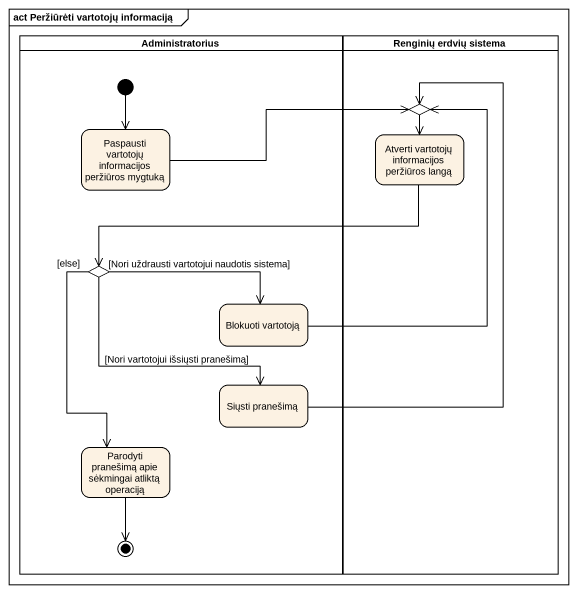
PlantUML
@startuml
mainframe act Peržiūrėti vartotojų informaciją
hide empty description
state Administratorius <<partition>> {
  state "Paspausti vartotojų informacijos peržiūros mygtuką" as Paspausti_vartotojų
  state choice2 <<choice>>
  state "Blokuoti vartotoją" as Blokuoti_vartotoją
  state "Siųsti pranešimą" as Siųsti_pranešimą
  state "Parodyti pranešimą apie sėkmingai atliktą operaciją" as Parodyti_pranešimą_apie
  [*] --> Paspausti_vartotojų
  Parodyti_pranešimą_apie --> [*]
}
state "Renginių erdvių sistema" as Renginių_erdvių_sistema <<partition>> {
  state choice1 <<choice>>
  state "Atverti vartotojų informacijos peržiūros langą" as Atverti_vartotojų
}
choice1 --> Atverti_vartotojų
Paspausti_vartotojų -right-> choice1
Atverti_vartotojų -left-> choice2
choice2 -right-> Blokuoti_vartotoją : [Nori uždrausti vartotojui naudotis sistema]
choice2 --> Siųsti_pranešimą : [Nori vartotojui išsiųsti pranešimą]
choice2 --> Parodyti_pranešimą_apie : [else]
Blokuoti_vartotoją -up-> choice1
Siųsti_pranešimą -up-> choice1
@enduml
